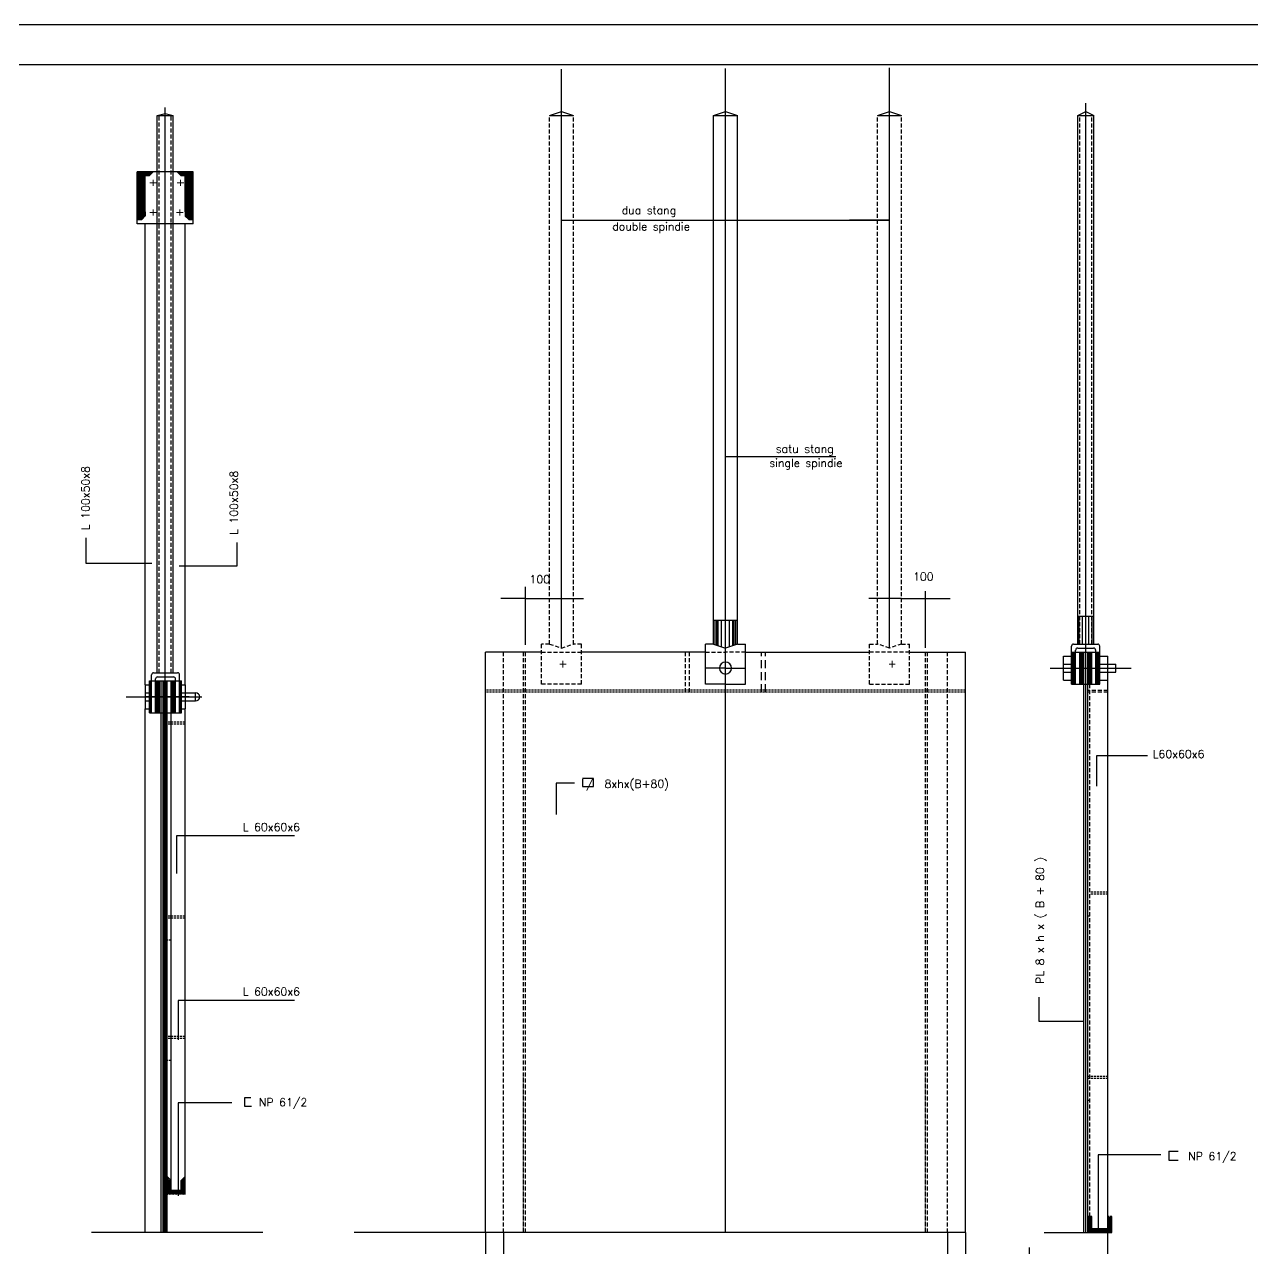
# Model space of a CAD drawing. Header units: metres. Extents: x 444 to 3227, y -3167 to -392.
# Drawn here: x 2660.9 to 2967.7, y -2129.2 to -1823.5 of the extents above; entities that cross this region are included whole.
import ezdxf

# ---------------------------------------------------------------- set-up
doc = ezdxf.new("R2010")
doc.units = ezdxf.units.M
doc.linetypes.add('DASHEDX2', pattern=[1.5, 1, -0.5])
for name, color, linetype in [('BANGUNAN', 7, 'CONTINUOUS'), ('KOP', 7, 'CONTINUOUS'), ('TEX', 7, 'CONTINUOUS')]:
    doc.layers.add(name, color=color, linetype=linetype)
doc.styles.get("Standard").update_dxf_attribs({"font": 'Simplex.shx', "height": 2.5})
doc.dimstyles.get("Standard").update_dxf_attribs({"dimtxt": 0.18, "dimasz": 0.18, "dimexe": 0.18, "dimexo": 0.0625, "dimgap": 0.09, "dimtad": 0, "dimtih": 1, "dimtoh": 1, "dimdec": 4, "dimzin": 0, "dimdsep": 46, "dimtxsty": 'Standard', "dimcen": 0.09, "dimadec": 0, "dimazin": 0, "dimtfac": 1, "dimtdec": 4, "dimtofl": 0, "dimtmove": 0, "dimatfit": 3, "dimfxl": 1, "dimtolj": 1, "dimtzin": 0, "dimarcsym": 0})
pattern_1 = [(45, (1961.52147, -2860.10558), (-0.176776695, 0.176776695), [])]

msp = doc.modelspace()

# ---------------------------------------------------------------- hatches: boundary and pattern name
at = {"layer": 'BANGUNAN'}
h = msp.add_hatch(dxfattribs=at)
h.set_pattern_fill('ANSI31', color=1, scale=2, style=0)
h.set_pattern_definition(pattern_1)
h.paths.add_polyline_path([(2701.04457, -1870.26676), (2701.04383, -1871.36405), (2701.98625, -1872.24274), (2703.04457, -1872.24274), (2703.04457, -1860.26676), (2699.04457, -1860.26676), (2700.04457, -1861.26676), (2701.04457, -1861.26676)])
h.paths.add_polyline_path([(2691.04457, -1861.26676), (2692.01326, -1861.26676), (2693.01326, -1860.26676), (2689.04457, -1860.26676), (2689.04457, -1872.25762), (2690.10582, -1872.25762), (2691.04457, -1871.31985), (2691.04457, -1870.25762)])
h = msp.add_hatch(dxfattribs=at)
h.set_pattern_fill('ANSI31', color=1, scale=2, style=0)
h.set_pattern_definition(pattern_1)
h.paths.add_polyline_path([(2923.54457, -1980.26676), (2922.54457, -1980.26676), (2922.54457, -1984.26676), (2923.54457, -1984.26676)])
h.paths.add_polyline_path([(2925.54457, -1980.26676), (2924.54457, -1980.26676), (2924.54457, -1984.26676), (2925.54457, -1984.26676)])
h.paths.add_polyline_path([(2926.54457, -1984.26676), (2927.54457, -1984.26676), (2927.54457, -1980.26676), (2926.54457, -1980.26676)])
h.paths.add_polyline_path([(2928.54457, -1984.26676), (2929.54457, -1984.26676), (2929.54457, -1980.26676), (2928.54457, -1980.26676)])
h.paths.add_polyline_path([(2928.54457, -1988.26676), (2929.54457, -1988.26676), (2929.54457, -1984.26676), (2928.54457, -1984.26676)])
h.paths.add_polyline_path([(2927.54457, -1984.26676), (2926.54457, -1984.26676), (2926.54457, -1988.26676), (2927.54457, -1988.26676)])
h.paths.add_polyline_path([(2925.54457, -1984.26676), (2924.54457, -1984.26676), (2924.54457, -1988.26676), (2925.54457, -1988.26676)])
h.paths.add_polyline_path([(2922.54457, -1988.26676), (2923.54457, -1988.26676), (2923.54457, -1984.26676), (2922.54457, -1984.26676)])
h = msp.add_hatch(dxfattribs=at)
h.set_pattern_fill('ANSI31', color=1, scale=2, style=0)
h.set_pattern_definition(pattern_1)
h.paths.add_polyline_path([(2692.63897, -1987.4562), (2692.13897, -1987.4562), (2692.13897, -1991.4562), (2692.63897, -1991.4562)])
h.paths.add_polyline_path([(2693.63897, -1991.4562), (2694.63897, -1991.4562), (2694.63897, -1987.4562), (2693.63897, -1987.4562)])
h.paths.add_polyline_path([(2696.5456, -1987.4562), (2695.5456, -1987.4562), (2695.5456, -1991.4562), (2696.5456, -1991.4562)])
h.paths.add_polyline_path([(2698.63897, -1987.4562), (2697.63897, -1987.4562), (2697.63897, -1991.4562), (2698.63897, -1991.4562)])
h.paths.add_polyline_path([(2700.13897, -1987.4562), (2699.63897, -1987.4562), (2699.63897, -1991.4562), (2700.13897, -1991.4562)])
h.paths.add_polyline_path([(2700.13897, -1991.46676), (2699.63897, -1991.46676), (2699.63897, -1995.4562), (2700.13897, -1995.4562)])
h.paths.add_polyline_path([(2698.63897, -1991.46676), (2697.63897, -1991.46676), (2697.63897, -1995.4562), (2698.63897, -1995.4562)])
h.paths.add_polyline_path([(2696.5456, -1991.46676), (2695.5456, -1991.46676), (2695.5456, -1995.4562), (2696.5456, -1995.4562)])
h.paths.add_polyline_path([(2694.63897, -1991.46676), (2693.63897, -1991.46676), (2693.63897, -1995.4562), (2694.63897, -1995.4562)])
h.paths.add_polyline_path([(2692.63897, -1991.46676), (2692.13897, -1991.46676), (2692.13897, -1995.4562), (2692.63897, -1995.4562)])
h = msp.add_hatch(dxfattribs=at)
h.set_pattern_fill('ANSI31', color=1, scale=2, style=0)
h.set_pattern_definition(pattern_1)
h.paths.add_polyline_path([(2696.5456, -1995.4562), (2696.0456, -1995.4562), (2696.0456, -1998.842), (2696.04457, -1998.842), (2696.04457, -2021.74989), (2696.5456, -2021.75187)])
h.paths.add_polyline_path([(2695.5456, -2021.74792), (2696.04457, -2021.74989), (2696.04457, -1995.4562), (2695.5456, -1995.4562)])
h = msp.add_hatch(dxfattribs=at)
h.set_pattern_fill('ANSI31', color=1, scale=2, style=0)
h.set_pattern_definition(pattern_1)
h.paths.add_polyline_path([(2695.5456, -2056.04665), (2696.04457, -2056.04665), (2696.04457, -2021.74989), (2695.5456, -2021.74792)])
h.paths.add_polyline_path([(2696.5456, -2021.75187), (2696.04457, -2021.74989), (2696.04457, -2056.04665), (2696.5456, -2056.04665)])
h = msp.add_hatch(dxfattribs=at)
h.set_pattern_fill('ANSI31', color=1, scale=2, style=0)
h.set_pattern_definition(pattern_1)
h.paths.add_polyline_path([(2696.04457, -2056.04665), (2695.5456, -2056.04665), (2695.5456, -2060.13094), (2696.04457, -2060.13094)])
h.paths.add_polyline_path([(2696.04457, -2060.13094), (2696.5456, -2060.13094), (2696.5456, -2056.04665), (2696.04457, -2056.04665)])
h = msp.add_hatch(dxfattribs=at)
h.set_pattern_fill('ANSI31', color=1, scale=2, style=0)
h.set_pattern_definition(pattern_1)
h.paths.add_polyline_path([(2696.04457, -2060.13094), (2695.5456, -2060.13094), (2695.5456, -2086.1371), (2696.04457, -2086.13457)])
h.paths.add_polyline_path([(2696.5456, -2060.13094), (2696.04457, -2060.13094), (2696.04457, -2086.13457), (2696.5456, -2086.13203)])
h = msp.add_hatch(dxfattribs=at)
h.set_pattern_fill('ANSI31', color=1, scale=2, style=0)
h.set_pattern_definition(pattern_1)
h.paths.add_polyline_path([(2696.04457, -2125.26676), (2696.5456, -2125.26676), (2696.5456, -2086.13203), (2696.04457, -2086.13457)])
h.paths.add_polyline_path([(2695.5456, -2125.26676), (2696.04457, -2125.26676), (2696.04457, -2086.13457), (2695.5456, -2086.1371)])
h = msp.add_hatch(dxfattribs=at)
h.set_pattern_fill('ANSI31', color=1, scale=2, style=0)
h.set_pattern_definition(pattern_1)
h.paths.add_polyline_path([(2696.5456, -2115.76676), (2701.04457, -2115.76676), (2701.04457, -2111.26676), (2700.04457, -2112.26676), (2700.04457, -2114.76676), (2697.5456, -2114.76676), (2697.5456, -2112.26676), (2696.5456, -2111.29287)])
h = msp.add_hatch(dxfattribs=at)
h.set_pattern_fill('ANSI31', color=1, scale=2, style=0)
h.set_pattern_definition(pattern_1)
h.paths.add_polyline_path([(2927.54457, -2121.26676), (2926.54457, -2121.26676), (2926.54457, -2125.26676), (2932.54457, -2125.26676), (2932.54457, -2121.26676), (2931.54457, -2121.26676), (2931.54457, -2124.26676), (2927.54457, -2124.26676)])

# ---------------------------------------------------------------- linework, layer by layer
at = {"layer": 'BANGUNAN', "color": 1, "linetype": 'ByBlock', "ltscale": 0.5}
for p, q in [((2795.04457, -1979.26676), (2795.04457, -1834.64267)), ((2877.04457, -1979.26676), (2877.04457, -1834.33002)), ((2917.14203, -1984.26676), (2937.4143, -1984.26676)), ((2686.25846, -1991.4562), (2705.23184, -1991.4562)), ((2702.04457, -1991.46676), (2691.04457, -1991.46676))]:
    msp.add_line(p, q, dxfattribs=at)
at = {"layer": 'BANGUNAN', "color": 1}
for p, q in [((2836.04457, -1990.26676), (2836.04457, -1834.48635)), ((2836.04457, -1990.26676), (2836.04457, -1834.48635)), ((2926.04457, -1978.26676), (2926.04457, -1843.16776)), ((2696.04457, -1985.4562), (2696.04457, -1844.26676)), ((2691.04457, -1988.4562), (2691.04457, -1873.26676)), ((2701.04457, -1988.4562), (2701.04457, -1873.26676)), ((2926.04457, -2125.26676), (2926.04457, -1978.26676)), ((2836.04457, -2125.26676), (2836.04457, -1980.26676)), ((2696.0456, -1987.4562), (2696.0456, -1984.30548)), ((2696.04457, -2125.26676), (2696.04457, -1995.4562)), ((2696.0456, -1998.842), (2696.0456, -1995.4562)), ((2836.04457, -2125.26676), (2836.04457, -2086.26676))]:
    msp.add_line(p, q, dxfattribs=at)
at = {"layer": 'BANGUNAN', "color": 2}
for p, q in [((2694.04457, -1846.26676), (2696.04457, -1845.76676)), ((2694.04457, -1985.4562), (2694.04457, -1846.26676)), ((2696.04457, -1845.76676), (2698.04457, -1846.26676)), ((2698.04457, -1985.4562), (2698.04457, -1846.26676)), ((2792.04457, -1846.26676), (2795.04457, -1845.26676)), ((2795.04457, -1845.26676), (2798.04457, -1846.26676)), ((2833.04457, -1846.26676), (2836.04457, -1845.26676)), ((2833.04457, -1978.26676), (2833.04457, -1846.26676)), ((2836.04457, -1845.26676), (2839.04457, -1846.26676)), ((2839.04457, -1978.26676), (2839.04457, -1846.26676)), ((2874.04457, -1846.26676), (2877.04457, -1845.26676)), ((2877.04457, -1845.26676), (2880.04457, -1846.26676)), ((2924.04457, -1846.26676), (2926.04457, -1845.26676)), ((2924.04457, -1978.26676), (2924.04457, -1846.26676)), ((2926.04457, -1845.26676), (2928.04457, -1846.26676)), ((2928.04457, -1978.26676), (2928.04457, -1846.26676)), ((2689.04457, -1873.26676), (2689.04457, -1860.26676)), ((2691.04457, -1870.25762), (2691.04457, -1861.26676)), ((2693.01326, -1860.26676), (2692.01326, -1861.26676)), ((2699.04457, -1860.26676), (2700.04457, -1861.26676)), ((2701.04457, -1870.26676), (2701.04457, -1861.26676)), ((2703.04457, -1873.26676), (2703.04457, -1860.26676)), ((2690.10582, -1872.25762), (2691.14694, -1871.2176)), ((2691.04457, -1870.25762), (2691.04457, -1871.31985)), ((2691.04457, -1871.25762), (2691.10687, -1871.25762)), ((2701.98625, -1872.24274), (2701.02418, -1871.34574)), ((2701.04457, -1870.26676), (2701.04383, -1871.36405)), ((2690.10582, -1872.25762), (2689.04457, -1872.25762)), ((2701.98625, -1872.24274), (2703.04457, -1872.24274)), ((2833.44457, -1978.40009), (2833.44457, -1972.26676)), ((2833.84457, -1978.53343), (2833.84457, -1972.26676)), ((2834.24457, -1978.66676), (2834.24457, -1972.26676)), ((2835.04457, -1978.93343), (2835.04457, -1972.26676)), ((2837.04457, -1978.93343), (2837.04457, -1972.26676)), ((2837.84457, -1978.66676), (2837.84457, -1972.26676)), ((2838.24457, -1978.53343), (2838.24457, -1972.26676)), ((2838.64457, -1978.40009), (2838.64457, -1972.26676)), ((2924.44457, -1978.26676), (2924.44457, -1971.26676)), ((2925.24457, -1978.26676), (2925.24457, -1971.26676)), ((2926.84457, -1978.26676), (2926.84457, -1971.26676)), ((2927.64457, -1978.26676), (2927.64457, -1971.26676)), ((2831.04457, -1988.26676), (2831.04457, -1978.26676)), ((2833.04457, -1978.26676), (2836.04457, -1979.26676)), ((2839.04457, -1978.26676), (2836.04457, -1979.26676)), ((2841.04457, -1988.26676), (2841.04457, -1978.26676)), ((2922.54457, -1988.26676), (2922.54457, -1978.76676)), ((2929.54457, -1988.26676), (2929.54457, -1978.76676)), ((2920.54457, -1987.26676), (2920.54457, -1981.26676)), ((2923.54457, -1988.26676), (2923.54457, -1979.77423)), ((2924.54457, -1988.26676), (2924.54457, -1980.26676)), ((2925.54457, -2125.26676), (2925.54457, -1980.26676)), ((2926.54457, -2125.26676), (2926.54457, -1980.26676)), ((2927.54457, -1988.26676), (2927.54457, -1980.26676)), ((2928.54457, -1988.26676), (2928.54457, -1979.74268)), ((2931.54457, -2201.26676), (2931.54457, -1981.26676)), ((2933.54457, -1985.26676), (2933.54457, -1983.26676)), ((2692.13897, -1995.4562), (2692.13897, -1987.4562)), ((2692.63897, -1995.4562), (2692.63897, -1985.9562)), ((2693.63897, -1995.4562), (2693.63897, -1986.96366)), ((2694.63897, -1995.4562), (2694.63897, -1987.4562)), ((2695.0456, -2125.26676), (2695.0456, -1987.4562)), ((2695.5456, -2125.26676), (2695.5456, -1987.4562)), ((2696.5456, -2125.26676), (2696.5456, -1987.4562)), ((2697.5456, -2114.76676), (2697.5456, -1987.4562)), ((2697.63897, -1995.4562), (2697.63897, -1987.4562)), ((2698.63897, -1995.4562), (2698.63897, -1986.93212)), ((2699.63897, -1995.4562), (2699.63897, -1985.9562)), ((2700.13897, -1995.4562), (2700.13897, -1987.4562)), ((2691.04457, -1988.4562), (2691.04457, -1994.4562)), ((2701.04457, -1988.4562), (2701.04457, -1994.4562)), ((2703.63897, -1992.4562), (2703.63897, -1990.4562)), ((2922.54457, -1988.26676), (2929.54457, -1988.26676)), ((2691.04457, -2125.26676), (2691.04457, -1994.4562)), ((2692.13897, -1995.4562), (2700.13897, -1995.4562)), ((2701.04457, -2115.76676), (2701.04457, -1994.4562)), ((2696.5456, -2111.29287), (2697.5456, -2112.26676)), ((2700.04457, -2112.26676), (2701.04457, -2111.26676)), ((2700.04457, -2114.76676), (2700.04457, -2112.26676)), ((2700.04457, -2114.76676), (2697.5456, -2114.76676)), ((2927.54457, -2124.26676), (2927.54457, -2121.26676)), ((2931.54457, -2124.26676), (2931.54457, -2121.26676)), ((2932.54457, -2125.26676), (2932.54457, -2121.26676))]:
    msp.add_line(p, q, dxfattribs=at)
at = {"layer": 'BANGUNAN', "color": 2, "linetype": 'ByBlock', "ltscale": 0.5}
for p, q in [((2694.04457, -1846.26676), (2698.04457, -1846.26676)), ((2792.04457, -1846.26676), (2798.04457, -1846.26676)), ((2833.04457, -1846.26676), (2839.04457, -1846.26676)), ((2874.04457, -1846.26676), (2880.04457, -1846.26676)), ((2703.04457, -1860.26676), (2689.04457, -1860.26676)), ((2692.01326, -1861.26676), (2691.04457, -1861.26676)), ((2701.04457, -1861.26676), (2700.04457, -1861.26676)), ((2703.04457, -1873.26676), (2689.04457, -1873.26676)), ((2833.04457, -1978.26676), (2831.04457, -1978.26676)), ((2839.04457, -1978.26676), (2841.04457, -1978.26676)), ((2920.54457, -1981.26676), (2922.54457, -1981.26676)), ((2929.54457, -1981.26676), (2931.54457, -1981.26676)), ((2836.04457, -1984.26676), (2831.04457, -1984.26676)), ((2836.04457, -1984.26676), (2841.04457, -1984.26676)), ((2920.54457, -1983.26676), (2922.54457, -1983.26676)), ((2929.54457, -1983.26676), (2933.54457, -1983.26676)), ((2920.54457, -1985.26676), (2922.54457, -1985.26676)), ((2920.54457, -1987.26676), (2922.54457, -1987.26676)), ((2929.54457, -1985.26676), (2933.54457, -1985.26676)), ((2929.54457, -1987.26676), (2931.54457, -1987.26676)), ((2691.04457, -1988.4562), (2692.13897, -1988.4562)), ((2691.04457, -1990.4562), (2692.13897, -1990.4562)), ((2700.13897, -1988.4562), (2701.04457, -1988.4562)), ((2700.13897, -1990.4562), (2703.63897, -1990.4562)), ((2836.04457, -1988.26676), (2831.04457, -1988.26676)), ((2836.04457, -1988.26676), (2841.04457, -1988.26676)), ((2691.04457, -1992.4562), (2692.13897, -1992.4562)), ((2700.13897, -1992.4562), (2703.63897, -1992.4562)), ((2691.04457, -1994.4562), (2692.13897, -1994.4562)), ((2700.13897, -1994.4562), (2701.04457, -1994.4562))]:
    msp.add_line(p, q, dxfattribs=at)
at = {"layer": 'BANGUNAN', "color": 2, "linetype": 'DASHEDX2'}
for p, q in [((2694.54457, -1985.4562), (2694.54457, -1846.26676)), ((2697.54457, -1985.4562), (2697.54457, -1846.26676)), ((2792.04457, -1978.26676), (2792.04457, -1846.26676)), ((2798.04457, -1978.26676), (2798.04457, -1846.26676)), ((2874.04457, -1978.26676), (2874.04457, -1846.26676)), ((2880.04457, -1978.26676), (2880.04457, -1846.26676)), ((2924.54457, -1978.26676), (2924.54457, -1846.26676)), ((2927.54457, -1978.26676), (2927.54457, -1846.26676)), ((2790.04457, -1988.26676), (2790.04457, -1978.26676)), ((2792.04457, -1978.26676), (2790.04457, -1978.26676)), ((2792.04457, -1978.26676), (2795.04457, -1979.26676)), ((2795.04457, -1979.26676), (2798.04457, -1978.26676)), ((2800.04457, -1978.26676), (2798.04457, -1978.26676)), ((2800.04457, -1988.26676), (2800.04457, -1978.26676)), ((2872.04457, -1988.26676), (2872.04457, -1978.26676)), ((2872.04457, -1978.26676), (2874.04457, -1978.26676)), ((2877.04457, -1979.26676), (2874.04457, -1978.26676)), ((2880.04457, -1978.26676), (2877.04457, -1979.26676)), ((2880.04457, -1978.26676), (2882.04457, -1978.26676)), ((2882.04457, -1988.26676), (2882.04457, -1978.26676)), ((2780.54457, -2125.26676), (2780.54457, -1980.26676)), ((2785.54457, -2125.26676), (2785.54457, -1980.26676)), ((2786.04457, -2125.26676), (2786.04457, -1980.26676)), ((2786.04457, -1990.26676), (2786.04457, -1980.26676)), ((2790.04457, -1980.26676), (2800.04457, -1980.26676)), ((2826.04457, -1990.26676), (2826.04457, -1980.26676)), ((2827.04457, -1990.26676), (2827.04457, -1980.26676)), ((2831.04457, -1980.26676), (2836.04457, -1980.26676)), ((2841.04457, -1980.26676), (2836.04457, -1980.26676)), ((2882.04457, -1980.26676), (2872.04457, -1980.26676)), ((2886.04457, -2125.26676), (2886.04457, -1980.26676)), ((2886.54457, -2125.26676), (2886.54457, -1980.26676)), ((2891.54457, -2125.26676), (2891.54457, -1980.26676)), ((2800.04457, -1988.26676), (2790.04457, -1988.26676)), ((2872.04457, -1988.26676), (2882.04457, -1988.26676)), ((2931.54457, -1989.86676), (2926.54457, -1989.86676)), ((2931.54457, -1990.26676), (2926.54457, -1990.26676)), ((2927.04457, -2121.26676), (2927.04457, -1988.26676))]:
    msp.add_line(p, q, dxfattribs=at)
at = {"layer": 'BANGUNAN', "color": 3, "linetype": 'ByBlock', "ltscale": 0.5}
for p, q in [((2833.04457, -1972.26676), (2839.04457, -1972.26676)), ((2924.04457, -1971.26676), (2928.04457, -1971.26676)), ((2923.04457, -1978.26676), (2929.04513, -1978.26676)), ((2790.04457, -1980.26676), (2776.04457, -1980.26676)), ((2831.04457, -1980.26676), (2800.04457, -1980.26676)), ((2841.04457, -1980.26676), (2872.04457, -1980.26676)), ((2882.04457, -1980.26676), (2896.04457, -1980.26676)), ((2922.54457, -1980.26676), (2929.54457, -1980.26676)), ((2924.05712, -1979.26676), (2928.04018, -1979.26676)), ((2692.13897, -1987.4562), (2700.13897, -1987.4562)), ((2693.13897, -1985.4562), (2699.13953, -1985.4562)), ((2694.15152, -1986.4562), (2698.13457, -1986.4562))]:
    msp.add_line(p, q, dxfattribs=at)
at = {"layer": 'BANGUNAN', "color": 3}
for p, q in [((2776.04457, -2125.26676), (2776.04457, -1980.26676)), ((2776.04457, -1990.26676), (2776.04457, -1980.26676)), ((2896.04457, -2125.26676), (2896.04457, -1980.26676)), ((2896.04457, -1990.26676), (2896.04457, -1980.26676)), ((2720.43705, -2125.26676), (2677.64291, -2125.26676)), ((2896.04457, -2125.26676), (2743.24884, -2125.26676)), ((2915.68768, -2125.26676), (2932.54457, -2125.26676)), ((2927.54457, -2124.26676), (2931.54457, -2124.26676))]:
    msp.add_line(p, q, dxfattribs=at)
at = {"layer": 'BANGUNAN', "color": 2, "linetype": 'DASHEDX2', "ltscale": 2}
for p, q in [((2845.04457, -1990.26676), (2845.04457, -1980.26676)), ((2846.04457, -1990.26676), (2846.04457, -1980.26676))]:
    msp.add_line(p, q, dxfattribs=at)
at = {"layer": 'BANGUNAN', "color": 2, "linetype": 'DASHEDX2', "ltscale": 0.5}
for p, q in [((2896.04457, -1989.76676), (2776.04457, -1989.76676)), ((2896.04457, -1990.26676), (2776.04457, -1990.26676)), ((2701.04457, -1997.76676), (2696.5456, -1997.76676)), ((2701.04457, -1998.26676), (2696.5456, -1998.26676)), ((2931.54457, -2040.26676), (2927.04457, -2040.26676)), ((2931.54457, -2040.76676), (2927.04457, -2040.76676)), ((2701.04457, -2046.26676), (2696.5456, -2046.26676)), ((2927.04457, -2046.26676), (2926.54457, -2046.26676)), ((2701.04457, -2046.76676), (2696.5456, -2046.76676)), ((2697.5456, -2052.26676), (2696.5456, -2052.26676)), ((2701.04457, -2076.26676), (2696.5456, -2076.26676)), ((2701.04457, -2076.76676), (2696.5456, -2076.76676)), ((2697.5456, -2082.26676), (2696.5456, -2082.26676)), ((2785.54457, -2125.26676), (2785.54457, -2086.26676)), ((2886.04457, -2125.26676), (2886.04457, -2086.26676)), ((2931.54457, -2086.26676), (2926.54457, -2086.26676)), ((2931.54457, -2086.76676), (2926.54457, -2086.76676)), ((2927.04457, -2092.26676), (2926.54457, -2092.26676)), ((2927.54457, -2121.26676), (2926.54457, -2121.26676)), ((2932.54457, -2121.26676), (2931.54457, -2121.26676))]:
    msp.add_line(p, q, dxfattribs=at)
at = {"layer": 'BANGUNAN', "color": 2}
for centre, radius, start, end in [((2923.04457, -1978.76676), 0.5, 90, 180), ((2929.04513, -1978.76676), 0.5, 357.2800307, 90), ((2924.04918, -1979.77033), 0.5, 90, 180), ((2928.03918, -1979.77167), 0.5, 357.2800307, 90), ((2836.04457, -1984.26676), 1.5, 90, 270), ((2836.04457, -1984.26676), 1.5, 270, 90), ((2693.13897, -1985.9562), 0.5, 90, 180), ((2694.14358, -1986.95976), 0.5, 90, 180), ((2698.13357, -1986.96111), 0.5, 357.2800307, 90), ((2699.13953, -1985.9562), 0.5, 357.2800307, 90)]:
    msp.add_arc(centre, radius, start, end, dxfattribs=at)
at = {"layer": 'KOP', "color": 9}
msp.add_lwpolyline([(3216.62077, -1823.51517), (3216.62077, -2417.51517), (2375.62077, -2417.51517), (2375.62077, -1823.51517)], close=True, dxfattribs=at)
at = {"layer": 'KOP', "color": 130}
msp.add_lwpolyline([(2425.62077, -2407.51517), (2425.62077, -1833.51517), (3206.62077, -1833.51517), (3206.62077, -2407.51517)], close=True, dxfattribs=at)
at = {"layer": 'TEX', "color": 2}
for p, q in [((2924.04457, -1846.26676), (2928.04457, -1846.26676)), ((2795.01734, -1872.34559), (2876.97471, -1872.34559)), ((2676.22443, -1951.70355), (2676.22443, -1958.06756)), ((2713.9763, -1952.88207), (2713.9763, -1958.77467)), ((2676.22443, -1958.06756), (2676.69633, -1958.06756)), ((2676.69633, -1958.06756), (2692.74087, -1958.06756)), ((2699.5834, -1958.77467), (2699.5834, -1958.77467)), ((2713.9763, -1958.77467), (2699.5834, -1958.77467)), ((2786.08715, -1978.485), (2786.08715, -1963.96968)), ((2886.00633, -1979.24463), (2886.00633, -1965.06299)), ((2786.08715, -1966.90592), (2792.04457, -1966.90592)), ((2880.04457, -1966.90592), (2886.00633, -1966.90592)), ((2928.72505, -2006.22155), (2928.72505, -2013.78259)), ((2941.46004, -2006.22155), (2928.72505, -2006.22155)), ((2803.05569, -2011.88912), (2800.34251, -2011.88912)), ((2800.34251, -2012.03177), (2800.34251, -2013.88623)), ((2803.05569, -2013.88623), (2803.05569, -2011.88912)), ((2798.34332, -2013.03032), (2793.77375, -2013.03032)), ((2793.77375, -2013.03032), (2793.77375, -2020.87611)), ((2800.34251, -2013.88623), (2803.05569, -2013.88623)), ((2728.35611, -2026.14474), (2698.84988, -2026.14474)), ((2698.84988, -2026.14474), (2698.84988, -2035.54455)), ((2699.29796, -2067.32485), (2699.29796, -2071.80095)), ((2728.35611, -2067.32485), (2699.29796, -2067.32485)), ((2914.36159, -2066.49209), (2914.36159, -2072.48547)), ((2699.29796, -2071.80095), (2699.29796, -2077.17227)), ((2914.36159, -2072.48547), (2925.50374, -2072.48547)), ((2717.45933, -2091.60499), (2715.83736, -2091.60499)), ((2715.83736, -2091.60499), (2715.83736, -2093.67225)), ((2699.29796, -2092.83862), (2699.29796, -2116.11433)), ((2712.74023, -2092.83862), (2699.29796, -2092.83862)), ((2715.83736, -2093.67225), (2717.62712, -2093.67225)), ((2944.82195, -2105.89162), (2929.20357, -2105.89162)), ((2929.20357, -2105.89162), (2929.20357, -2124.7342)), ((2946.86435, -2104.93149), (2946.86435, -2107.21181)), ((2946.86435, -2104.93149), (2949.14703, -2104.93149)), ((2946.86435, -2107.21181), (2949.14703, -2107.21181)), ((2776.04457, -2125.26676), (2776.04457, -2143.82197)), ((2780.54457, -2125.26676), (2780.54457, -2136.5257)), ((2891.54457, -2125.26676), (2891.54457, -2136.5257)), ((2896.04457, -2125.26676), (2896.04457, -2147.11663))]:
    msp.add_line(p, q, dxfattribs=at)
msp.add_ellipse((2703.63897, -1991.4562), major_axis=(-1.05216, 0), ratio=0.950429469, start_param=1.570796327, end_param=4.71238898, dxfattribs=at)

# ---------------------------------------------------------------- texts
at = {"layer": 'BANGUNAN', "color": 2}
for p in [(2693.91165, -1864.16889), (2700.73821, -1864.16889), (2693.91165, -1871.57768), (2700.56965, -1871.57768)]:
    msp.add_text('+', height=2, rotation=90, dxfattribs=at).set_placement(p)
for p in [(2794.32841, -1984.1474), (2876.58468, -1984.1474)]:
    msp.add_text('+', height=2, dxfattribs=at).set_placement(p)
at = {"layer": 'TEX', "color": 2}
for s, p in [('dua stang', (2810.10103, -1870.89018)), ('double spindie', (2807.76626, -1874.94003)), ('satu stang', (2848.60937, -1930.49839)), ('single spindie', (2847.01551, -1934.03396)), ('100', (2882.90374, -1962.40202)), ('100', (2787.08142, -1963.09493)), ('L60x60x6', (2942.78281, -2006.73966)), ('/  8xhx(B+80)', (2801.1993, -2014.17153)), ('L 60x60x6', (2715.42869, -2025.00025)), ('L 60x60x6', (2715.42869, -2066.083)), ('NP 61/2', (2719.46137, -2093.73384)), ('NP 61/2', (2951.67, -2107.21181))]:
    msp.add_text(s, height=2, dxfattribs=at).set_placement(p)
for s, p in [('L 100x50x8', (2677.16823, -1949.81792)), ('L 100x50x8', (2714.21225, -1950.99644)), ('PL 8 x h x ( B + 80 )', (2915.62572, -2063.16667))]:
    msp.add_text(s, height=2, rotation=90, dxfattribs=at).set_placement(p)

# ---------------------------------------------------------------- leaders
at = {"layer": 'BANGUNAN', "color": 1}
msp.add_leader([(2911.89037, -2129.00472), (2911.89037, -2137.38333)], dimstyle='Standard', dxfattribs=at)
at = {"layer": 'TEX', "color": 1}
for points in [[(2795.04457, -1872.34559), (2801.29062, -1872.34559)], [(2877.04457, -1872.34559), (2867.05888, -1872.34559)], [(2836.07579, -1931.43899), (2863.65842, -1931.43899)], [(2786.08715, -1966.90592), (2779.92117, -1966.90592)], [(2792.04457, -1966.90592), (2800.54771, -1966.90592)], [(2880.04457, -1966.90592), (2871.87361, -1966.90592)], [(2886.00633, -1966.90592), (2892.16612, -1966.90592)]]:
    msp.add_leader(points, dimstyle='Standard', dxfattribs=at)

doc.saveas('drawing.dxf')
